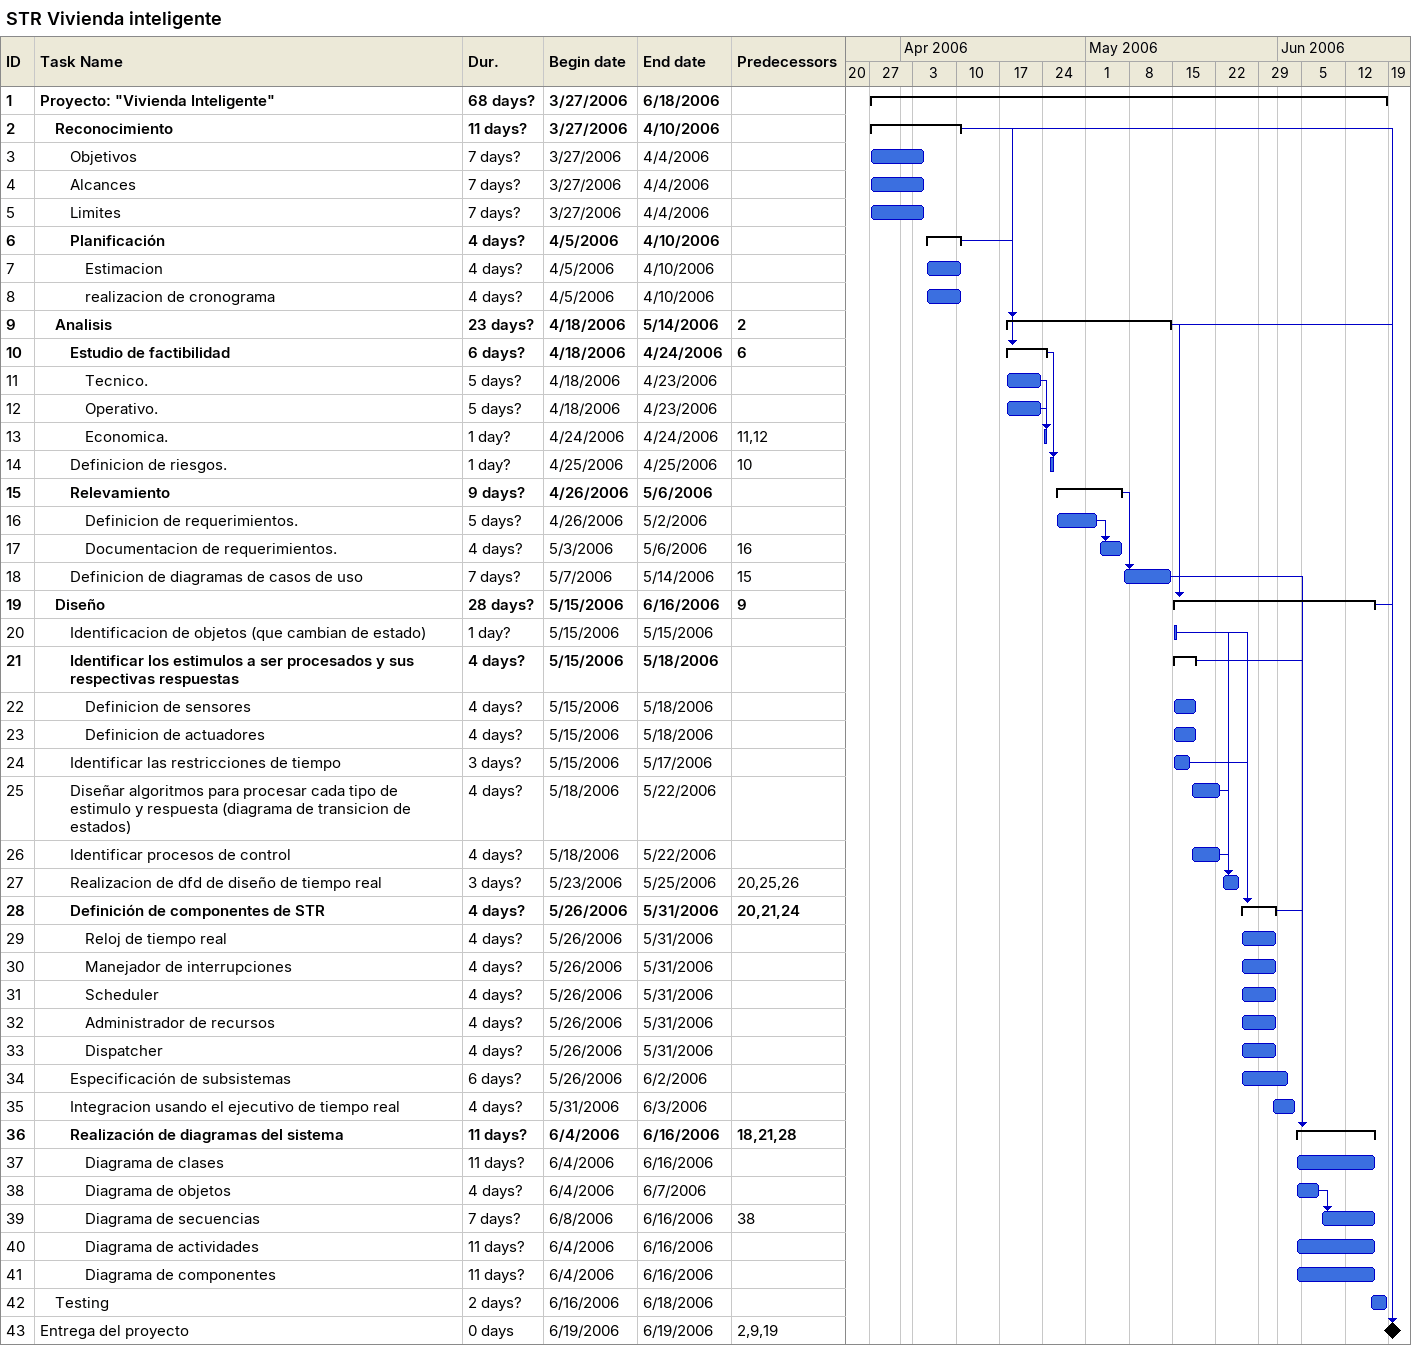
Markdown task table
STR Vivienda inteligente

| ID | Level | Task | Duration | Start | Finish | Predecessors |
|---|---|---|---|---|---|---|
| 1 | 1 | **Proyecto: "Vivienda Inteligente"** | 68d? | 2006-03-27 | 2006-06-18 |  |
| 2 | 2 | **Reconocimiento** | 11d? | 2006-03-27 | 2006-04-10 |  |
| 3 | 3 | Objetivos | 7d? | 2006-03-27 | 2006-04-04 |  |
| 4 | 3 | Alcances | 7d? | 2006-03-27 | 2006-04-04 |  |
| 5 | 3 | Limites | 7d? | 2006-03-27 | 2006-04-04 |  |
| 6 | 3 | **Planificación** | 4d? | 2006-04-05 | 2006-04-10 |  |
| 7 | 4 | Estimacion | 4d? | 2006-04-05 | 2006-04-10 |  |
| 8 | 4 | realizacion de cronograma | 4d? | 2006-04-05 | 2006-04-10 |  |
| 9 | 2 | **Analisis** | 23d? | 2006-04-18 | 2006-05-14 | 2 |
| 10 | 3 | **Estudio de factibilidad** | 6d? | 2006-04-18 | 2006-04-24 | 6 |
| 11 | 4 | Tecnico. | 5d? | 2006-04-18 | 2006-04-23 |  |
| 12 | 4 | Operativo. | 5d? | 2006-04-18 | 2006-04-23 |  |
| 13 | 4 | Economica. | 1d? | 2006-04-24 | 2006-04-24 | 11, 12 |
| 14 | 3 | Definicion de riesgos. | 1d? | 2006-04-25 | 2006-04-25 | 10 |
| 15 | 3 | **Relevamiento** | 9d? | 2006-04-26 | 2006-05-06 |  |
| 16 | 4 | Definicion de requerimientos. | 5d? | 2006-04-26 | 2006-05-02 |  |
| 17 | 4 | Documentacion de requerimientos. | 4d? | 2006-05-03 | 2006-05-06 | 16 |
| 18 | 3 | Definicion de diagramas de casos de uso | 7d? | 2006-05-07 | 2006-05-14 | 15 |
| 19 | 2 | **Diseño** | 28d? | 2006-05-15 | 2006-06-16 | 9 |
| 20 | 3 | Identificacion de objetos (que cambian de estado) | 1d? | 2006-05-15 | 2006-05-15 |  |
| 21 | 3 | **Identificar los estimulos a ser procesados y sus respectivas respuestas** | 4d? | 2006-05-15 | 2006-05-18 |  |
| 22 | 4 | Definicion de sensores | 4d? | 2006-05-15 | 2006-05-18 |  |
| 23 | 4 | Definicion de actuadores | 4d? | 2006-05-15 | 2006-05-18 |  |
| 24 | 3 | Identificar las restricciones de tiempo | 3d? | 2006-05-15 | 2006-05-17 |  |
| 25 | 3 | Diseñar algoritmos para procesar cada tipo de estimulo y respuesta (diagrama de transicion de estados) | 4d? | 2006-05-18 | 2006-05-22 |  |
| 26 | 3 | Identificar procesos de control | 4d? | 2006-05-18 | 2006-05-22 |  |
| 27 | 3 | Realizacion de dfd de diseño de tiempo real | 3d? | 2006-05-23 | 2006-05-25 | 20, 25, 26 |
| 28 | 3 | **Definición de componentes de STR** | 4d? | 2006-05-26 | 2006-05-31 | 20, 21, 24 |
| 29 | 4 | Reloj de tiempo real | 4d? | 2006-05-26 | 2006-05-31 |  |
| 30 | 4 | Manejador de interrupciones | 4d? | 2006-05-26 | 2006-05-31 |  |
| 31 | 4 | Scheduler | 4d? | 2006-05-26 | 2006-05-31 |  |
| 32 | 4 | Administrador de recursos | 4d? | 2006-05-26 | 2006-05-31 |  |
| 33 | 4 | Dispatcher | 4d? | 2006-05-26 | 2006-05-31 |  |
| 34 | 3 | Especificación de subsistemas | 6d? | 2006-05-26 | 2006-06-02 |  |
| 35 | 3 | Integracion usando el ejecutivo de tiempo real | 4d? | 2006-05-31 | 2006-06-03 |  |
| 36 | 3 | **Realización de diagramas del sistema** | 11d? | 2006-06-04 | 2006-06-16 | 18, 21, 28 |
| 37 | 4 | Diagrama de clases | 11d? | 2006-06-04 | 2006-06-16 |  |
| 38 | 4 | Diagrama de objetos | 4d? | 2006-06-04 | 2006-06-07 |  |
| 39 | 4 | Diagrama de secuencias | 7d? | 2006-06-08 | 2006-06-16 | 38 |
| 40 | 4 | Diagrama de actividades | 11d? | 2006-06-04 | 2006-06-16 |  |
| 41 | 4 | Diagrama de componentes | 11d? | 2006-06-04 | 2006-06-16 |  |
| 42 | 2 | Testing | 2d? | 2006-06-16 | 2006-06-18 |  |
| 43 | 1 | Entrega del proyecto | 0d | 2006-06-19 | 2006-06-19 | 2, 9, 19 |
